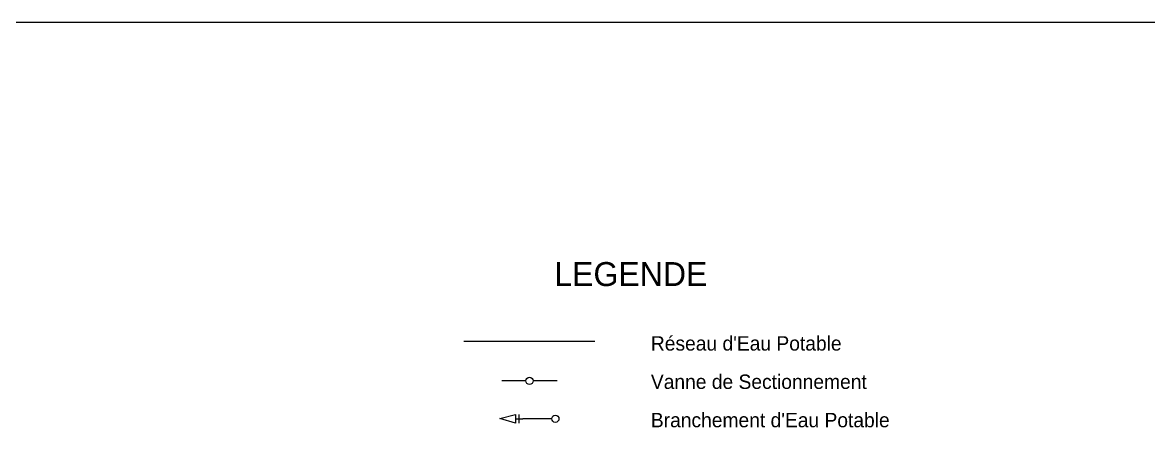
# Model space of a CAD drawing. Extents: x -215 to 206, y -120 to -34.
# Drawn here: x -99.75 to -52.76, y -50.76 to -33.86 of the extents above; entities that cross this region are included whole.
import ezdxf
from ezdxf.enums import TextEntityAlignment as Align

# ---------------------------------------------------------------- set-up
doc = ezdxf.new("R2010")
doc.units = 0
doc.header["$MEASUREMENT"] = 0
for name, color, linetype in [('C_BAT_INDI', 7, 'CONTINUOUS'), ('C_BAT_INDU', 7, 'CONTINUOUS'), ('TOP$BATI', 7, 'CONTINUOUS')]:
    doc.layers.add(name, color=color, linetype=linetype)
doc.styles.add('txt', font='TXT', dxfattribs={"height": 0.2})

# ---------------------------------------------------------------- blocks, each defined once
blk = doc.blocks.new('BRANC')
at = {"layer": 'C_BAT_INDU', "color": 5, "linetype": 'Continuous'}
for p, q in [((-24.1355, 0.1509, -0.0006), (-7.9202, 4.518, -0.0013)), ((-7.9196, -4.5168, 0.0002), (-24.1355, 0.1509, -0.0006)), ((-7.9211, -0.0006, -0.0002), (0, 0)), ((-7.9202, 4.518, -0.0013), (-7.9196, -4.5168, 0.0002)), ((-4.2835, 4.5178, -0.0017), (-4.2829, -4.517, -0.0001))]:
    blk.add_line(p, q, dxfattribs=at)

msp = doc.modelspace()

# ---------------------------------------------------------------- linework, layer by layer
at = {"layer": 'C_BAT_INDI', "color": 5, "linetype": 'Continuous'}
for p, q in [((-75.858, -47.174, 87.146), (-81.325, -47.174, 87.146)), ((-78.741, -48.814, 87.146), (-79.741, -48.814, 87.146)), ((-77.441, -48.814, 87.146), (-78.441, -48.814, 87.146)), ((-77.66, -50.392, 87.146), (-78.864, -50.392, 87.146))]:
    msp.add_line(p, q, dxfattribs=at)
for centre in [(-78.591, -48.814, 87.146), (-77.51, -50.392, 87.146)]:
    msp.add_circle(centre, 0.15, dxfattribs=at)
at = {"layer": 'TOP$BATI', "color": 7, "linetype": 'Continuous'}
msp.add_line((206.037, -33.859, 989.685), (-214.731, -33.859, 989.685), dxfattribs=at)

# ---------------------------------------------------------------- block references
at = {"layer": 'C_BAT_INDU', "color": 5, "linetype": 'Continuous', "xscale": 0.0400003728007116, "yscale": 0.0400003728007116, "zscale": 0.0400003725296627, "rotation": 359.9933299442154}
msp.add_blockref('BRANC', (-78.864, -50.392, 87.146), dxfattribs=at)

# ---------------------------------------------------------------- texts
at = {"layer": 'C_BAT_INDI', "color": 7, "linetype": 'Continuous', "style": 'txt'}
msp.add_text('LEGENDE', height=1, dxfattribs=at).set_placement((-74.361, -44.355, 87.146), align=Align.MIDDLE)
for s, p in [("R%%233seau d'Eau Potable", (-73.525, -46.948, 87.146)), ('Vanne de Sectionnement', (-73.525, -48.548, 87.146)), ("Branchement d'Eau Potable", (-73.525, -50.148, 87.146))]:
    msp.add_text(s, height=0.6, dxfattribs=at).set_placement(p, align=Align.TOP_LEFT)

doc.saveas('drawing.dxf')
